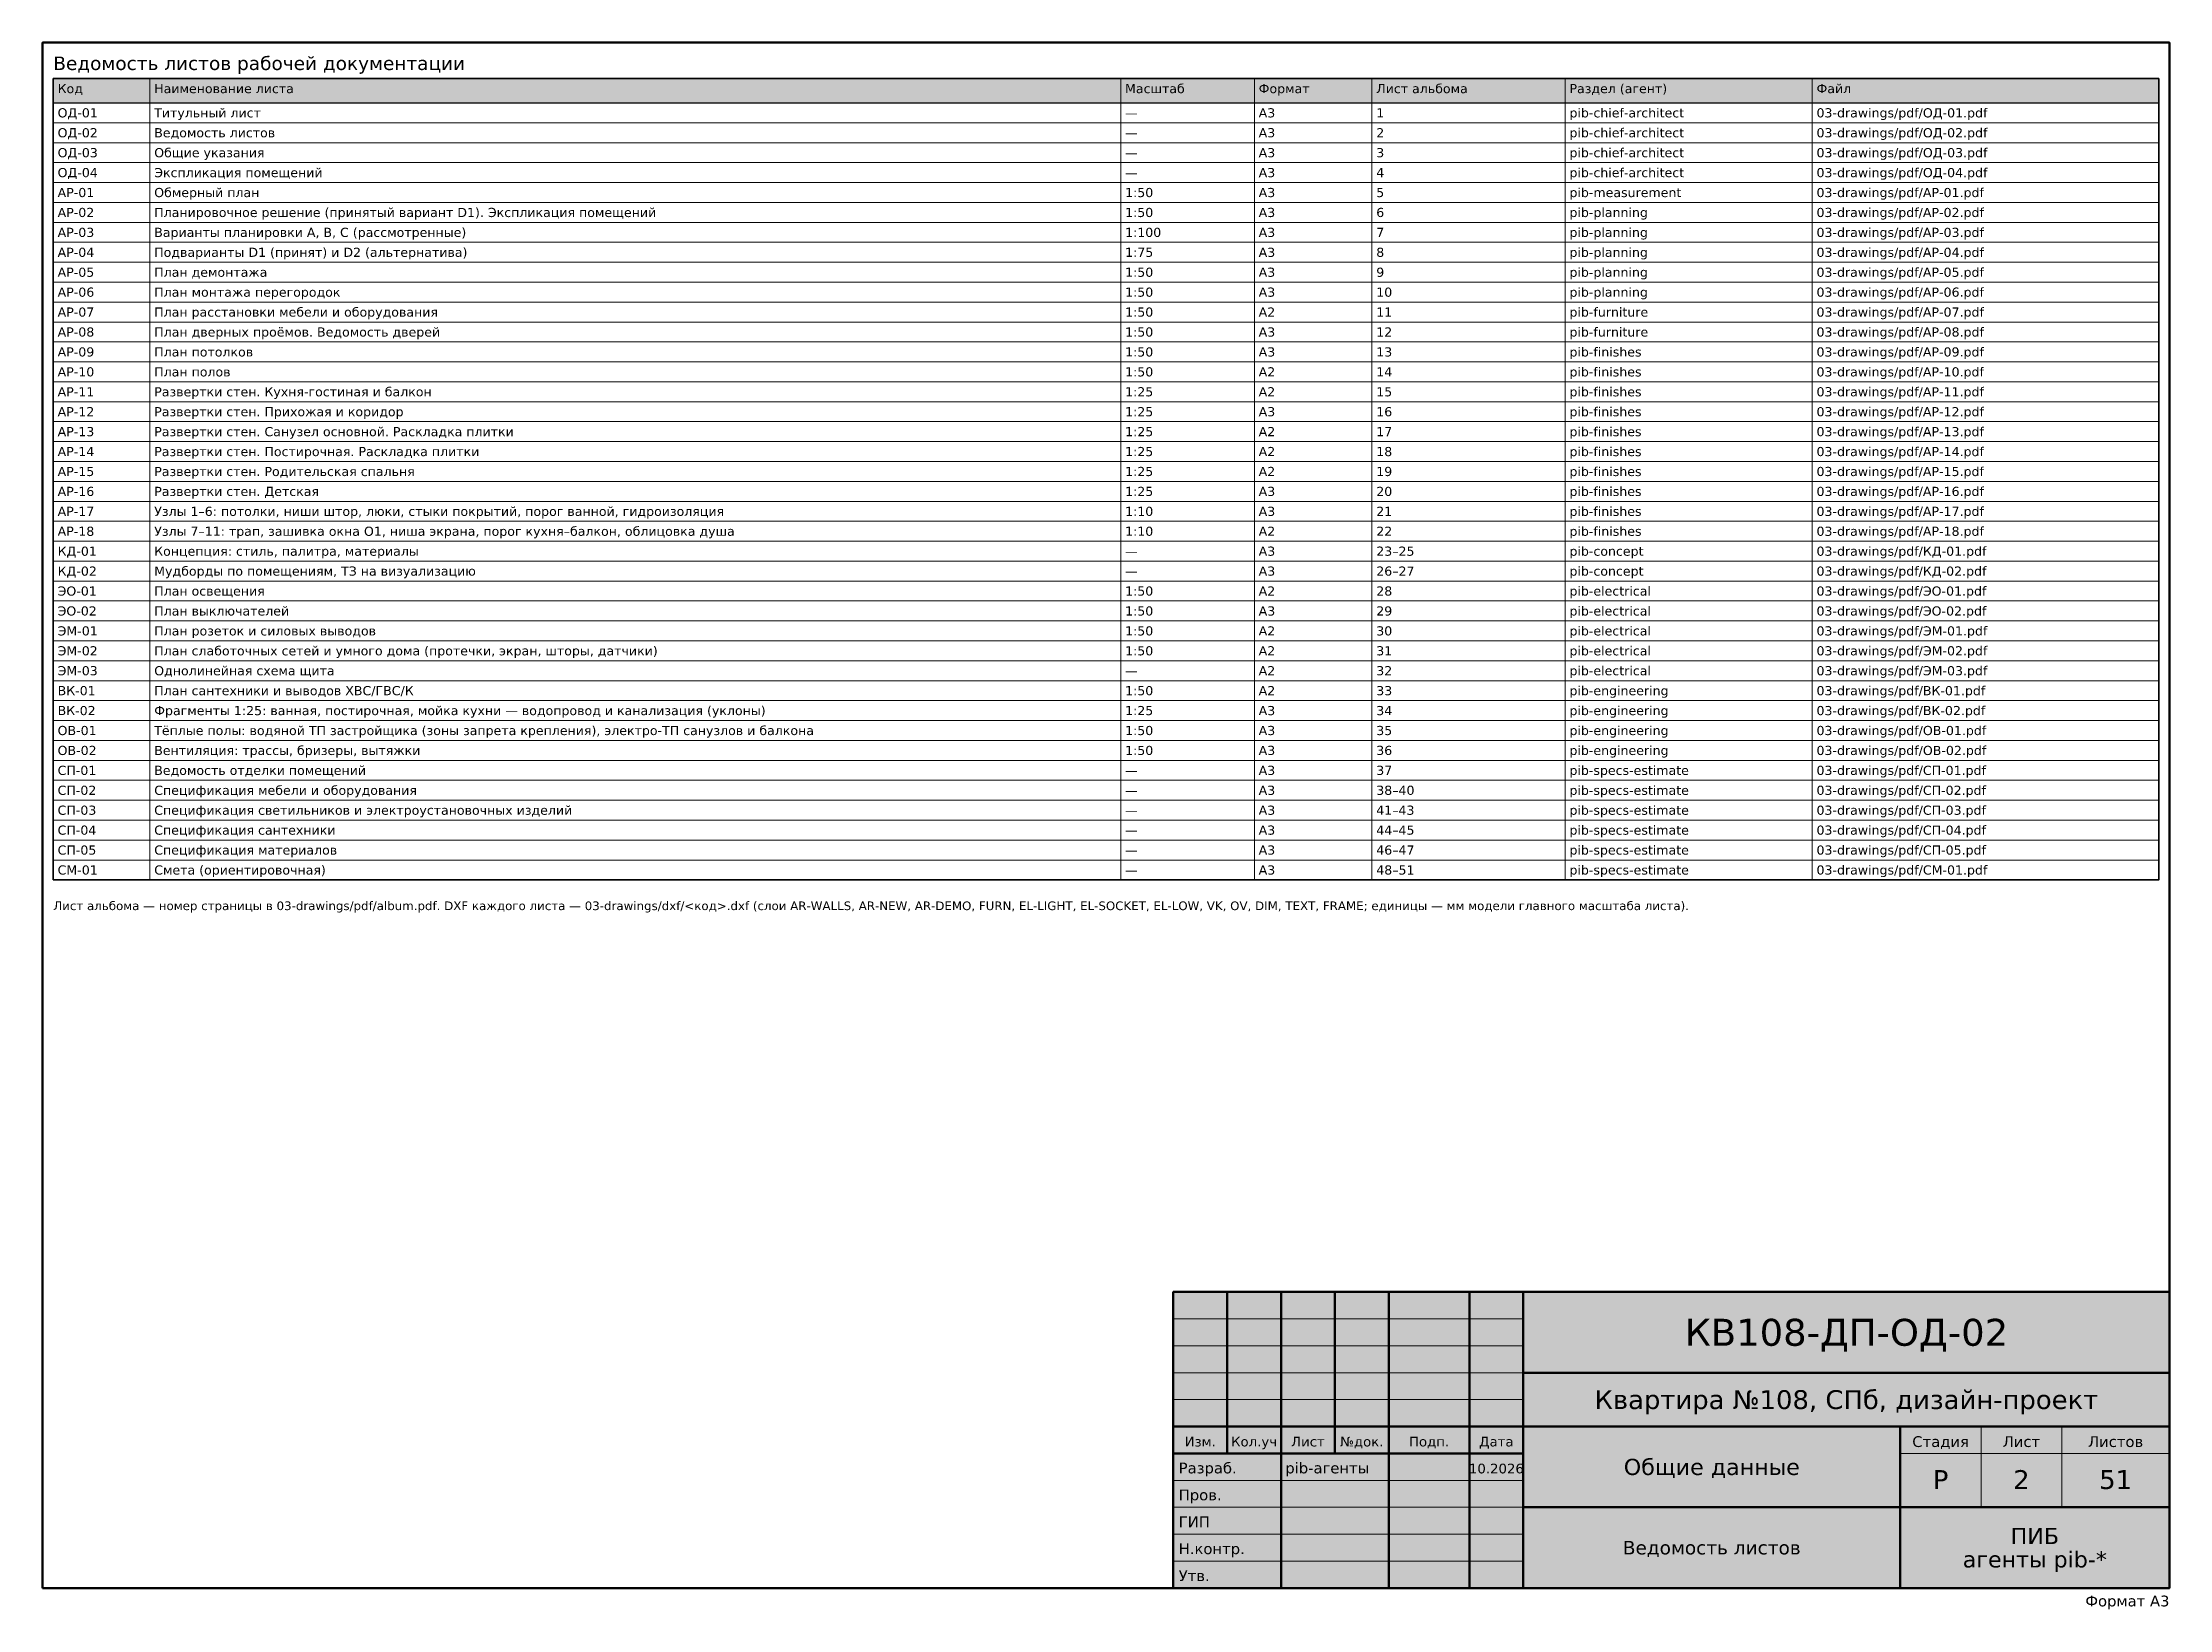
# Model space of a CAD drawing. Header units: millimetres. Extents: x 20 to 415, y 1 to 292.
import ezdxf
from ezdxf.enums import TextEntityAlignment as Align

# ---------------------------------------------------------------- set-up
doc = ezdxf.new("R2010")
doc.units = ezdxf.units.MM
doc.layers.add('FRAME', color=7, linetype='CONTINUOUS')
doc.layers.add('TEXT', color=7, linetype='CONTINUOUS')
doc.styles.add('GOST', font='DejaVuSans.ttf')

msp = doc.modelspace()

# ---------------------------------------------------------------- hatches: boundary and pattern name
at = {"layer": 'FRAME', "true_color": 0xffffff}
h = msp.add_hatch(color=7, dxfattribs=at)
h.dxf.hatch_style = 1
h.paths.add_polyline_path([(230, 5), (415, 5), (415, 60), (230, 60)])
at = {"layer": 'TEXT', "true_color": 0xe6e6e6}
h = msp.add_hatch(color=7, dxfattribs=at)
h.dxf.hatch_style = 1
h.paths.add_polyline_path([(22, 280.8), (413, 280.8), (413, 285.3), (22, 285.3)])

# ---------------------------------------------------------------- linework, layer by layer
at = {"layer": 'FRAME', "color": 7, "lineweight": 50}
for points in [[(20, 5), (415, 5), (415, 292), (20, 292)], [(230, 5), (415, 5), (415, 60), (230, 60)]]:
    msp.add_lwpolyline(points, close=True, dxfattribs=at)
for points in [[(240, 30), (240, 60)], [(250, 5), (250, 60)], [(260, 30), (260, 60)], [(270, 5), (270, 60)], [(285, 5), (285, 60)], [(295, 5), (295, 60)], [(295, 45), (415, 45)], [(230, 35), (295, 35)], [(295, 35), (415, 35)], [(365, 5), (365, 35)], [(230, 30), (295, 30)], [(295, 20), (415, 20)]]:
    msp.add_lwpolyline(points, dxfattribs=at)
at = {"layer": 'FRAME', "color": 7, "lineweight": 20}
for points in [[(230, 55), (295, 55)], [(230, 50), (295, 50)], [(230, 45), (295, 45)], [(230, 40), (295, 40)], [(380, 20), (380, 35)], [(395, 20), (395, 35)], [(365, 30), (415, 30)], [(230, 25), (295, 25)], [(230, 20), (295, 20)], [(230, 15), (295, 15)], [(230, 10), (295, 10)]]:
    msp.add_lwpolyline(points, dxfattribs=at)
at = {"layer": 'TEXT', "color": 7, "lineweight": 25}
msp.add_lwpolyline([(22, 280.8), (413, 280.8), (413, 285.3), (22, 285.3)], close=True, dxfattribs=at)
at = {"layer": 'TEXT', "color": 7, "lineweight": 15}
for points in [[(22, 285.3), (22, 280.8)], [(39.94, 285.3), (39.94, 280.8)], [(220.24, 285.3), (220.24, 280.8)], [(245.05, 285.3), (245.05, 280.8)], [(266.89, 285.3), (266.89, 280.8)], [(302.77, 285.3), (302.77, 280.8)], [(348.65, 285.3), (348.65, 280.8)], [(413, 285.3), (413, 280.8)], [(22, 280.8), (22, 277.1)], [(39.94, 280.8), (39.94, 277.1)], [(220.24, 280.8), (220.24, 277.1)], [(245.05, 280.8), (245.05, 277.1)], [(266.89, 280.8), (266.89, 277.1)], [(302.77, 280.8), (302.77, 277.1)], [(348.65, 280.8), (348.65, 277.1)], [(413, 280.8), (413, 277.1)], [(22, 277.1), (22, 273.4)], [(39.94, 277.1), (39.94, 273.4)], [(220.24, 277.1), (220.24, 273.4)], [(245.05, 277.1), (245.05, 273.4)], [(266.89, 277.1), (266.89, 273.4)], [(302.77, 277.1), (302.77, 273.4)], [(348.65, 277.1), (348.65, 273.4)], [(413, 277.1), (413, 273.4)], [(22, 273.4), (22, 269.7)], [(39.94, 273.4), (39.94, 269.7)], [(220.24, 273.4), (220.24, 269.7)], [(245.05, 273.4), (245.05, 269.7)], [(266.89, 273.4), (266.89, 269.7)], [(302.77, 273.4), (302.77, 269.7)], [(348.65, 273.4), (348.65, 269.7)], [(413, 273.4), (413, 269.7)], [(22, 269.7), (22, 266)], [(39.94, 269.7), (39.94, 266)], [(220.24, 269.7), (220.24, 266)], [(245.05, 269.7), (245.05, 266)], [(266.89, 269.7), (266.89, 266)], [(302.77, 269.7), (302.77, 266)], [(348.65, 269.7), (348.65, 266)], [(413, 269.7), (413, 266)], [(22, 266), (22, 262.3)], [(39.94, 266), (39.94, 262.3)], [(220.24, 266), (220.24, 262.3)], [(245.05, 266), (245.05, 262.3)], [(266.89, 266), (266.89, 262.3)], [(302.77, 266), (302.77, 262.3)], [(348.65, 266), (348.65, 262.3)], [(413, 266), (413, 262.3)], [(22, 262.3), (22, 258.6)], [(39.94, 262.3), (39.94, 258.6)], [(220.24, 262.3), (220.24, 258.6)], [(245.05, 262.3), (245.05, 258.6)], [(266.89, 262.3), (266.89, 258.6)], [(302.77, 262.3), (302.77, 258.6)], [(348.65, 262.3), (348.65, 258.6)], [(413, 262.3), (413, 258.6)], [(22, 258.6), (22, 254.9)], [(39.94, 258.6), (39.94, 254.9)], [(220.24, 258.6), (220.24, 254.9)], [(245.05, 258.6), (245.05, 254.9)], [(266.89, 258.6), (266.89, 254.9)], [(302.77, 258.6), (302.77, 254.9)], [(348.65, 258.6), (348.65, 254.9)], [(413, 258.6), (413, 254.9)], [(22, 254.9), (22, 251.2)], [(39.94, 254.9), (39.94, 251.2)], [(220.24, 254.9), (220.24, 251.2)], [(245.05, 254.9), (245.05, 251.2)], [(266.89, 254.9), (266.89, 251.2)], [(302.77, 254.9), (302.77, 251.2)], [(348.65, 254.9), (348.65, 251.2)], [(413, 254.9), (413, 251.2)], [(22, 251.2), (22, 247.5)], [(39.94, 251.2), (39.94, 247.5)], [(220.24, 251.2), (220.24, 247.5)], [(245.05, 251.2), (245.05, 247.5)], [(266.89, 251.2), (266.89, 247.5)], [(302.77, 251.2), (302.77, 247.5)], [(348.65, 251.2), (348.65, 247.5)], [(413, 251.2), (413, 247.5)], [(22, 247.5), (22, 243.8)], [(39.94, 247.5), (39.94, 243.8)], [(220.24, 247.5), (220.24, 243.8)], [(245.05, 247.5), (245.05, 243.8)], [(266.89, 247.5), (266.89, 243.8)], [(302.77, 247.5), (302.77, 243.8)], [(348.65, 247.5), (348.65, 243.8)], [(413, 247.5), (413, 243.8)], [(22, 243.8), (22, 240.1)], [(39.94, 243.8), (39.94, 240.1)], [(220.24, 243.8), (220.24, 240.1)], [(245.05, 243.8), (245.05, 240.1)], [(266.89, 243.8), (266.89, 240.1)], [(302.77, 243.8), (302.77, 240.1)], [(348.65, 243.8), (348.65, 240.1)], [(413, 243.8), (413, 240.1)], [(22, 240.1), (22, 236.4)], [(39.94, 240.1), (39.94, 236.4)], [(220.24, 240.1), (220.24, 236.4)], [(245.05, 240.1), (245.05, 236.4)], [(266.89, 240.1), (266.89, 236.4)], [(302.77, 240.1), (302.77, 236.4)], [(348.65, 240.1), (348.65, 236.4)], [(413, 240.1), (413, 236.4)], [(22, 236.4), (22, 232.7)], [(39.94, 236.4), (39.94, 232.7)], [(220.24, 236.4), (220.24, 232.7)], [(245.05, 236.4), (245.05, 232.7)], [(266.89, 236.4), (266.89, 232.7)], [(302.77, 236.4), (302.77, 232.7)], [(348.65, 236.4), (348.65, 232.7)], [(413, 236.4), (413, 232.7)], [(22, 232.7), (22, 229)], [(39.94, 232.7), (39.94, 229)], [(220.24, 232.7), (220.24, 229)], [(245.05, 232.7), (245.05, 229)], [(266.89, 232.7), (266.89, 229)], [(302.77, 232.7), (302.77, 229)], [(348.65, 232.7), (348.65, 229)], [(413, 232.7), (413, 229)], [(22, 229), (22, 225.3)], [(22, 225.3), (22, 221.6)], [(39.94, 229), (39.94, 225.3)], [(39.94, 225.3), (39.94, 221.6)], [(220.24, 229), (220.24, 225.3)], [(220.24, 225.3), (220.24, 221.6)], [(245.05, 229), (245.05, 225.3)], [(245.05, 225.3), (245.05, 221.6)], [(266.89, 229), (266.89, 225.3)], [(266.89, 225.3), (266.89, 221.6)], [(302.77, 229), (302.77, 225.3)], [(302.77, 225.3), (302.77, 221.6)], [(348.65, 229), (348.65, 225.3)], [(348.65, 225.3), (348.65, 221.6)], [(413, 229), (413, 225.3)], [(413, 225.3), (413, 221.6)], [(22, 221.6), (22, 217.9)], [(39.94, 221.6), (39.94, 217.9)], [(220.24, 221.6), (220.24, 217.9)], [(245.05, 221.6), (245.05, 217.9)], [(266.89, 221.6), (266.89, 217.9)], [(302.77, 221.6), (302.77, 217.9)], [(348.65, 221.6), (348.65, 217.9)], [(413, 221.6), (413, 217.9)], [(22, 217.9), (22, 214.2)], [(39.94, 217.9), (39.94, 214.2)], [(220.24, 217.9), (220.24, 214.2)], [(245.05, 217.9), (245.05, 214.2)], [(266.89, 217.9), (266.89, 214.2)], [(302.77, 217.9), (302.77, 214.2)], [(348.65, 217.9), (348.65, 214.2)], [(413, 217.9), (413, 214.2)], [(22, 214.2), (22, 210.5)], [(39.94, 214.2), (39.94, 210.5)], [(220.24, 214.2), (220.24, 210.5)], [(245.05, 214.2), (245.05, 210.5)], [(266.89, 214.2), (266.89, 210.5)], [(302.77, 214.2), (302.77, 210.5)], [(348.65, 214.2), (348.65, 210.5)], [(413, 214.2), (413, 210.5)], [(22, 210.5), (22, 206.8)], [(39.94, 210.5), (39.94, 206.8)], [(220.24, 210.5), (220.24, 206.8)], [(245.05, 210.5), (245.05, 206.8)], [(266.89, 210.5), (266.89, 206.8)], [(302.77, 210.5), (302.77, 206.8)], [(348.65, 210.5), (348.65, 206.8)], [(413, 210.5), (413, 206.8)], [(22, 206.8), (22, 203.1)], [(39.94, 206.8), (39.94, 203.1)], [(220.24, 206.8), (220.24, 203.1)], [(245.05, 206.8), (245.05, 203.1)], [(266.89, 206.8), (266.89, 203.1)], [(302.77, 206.8), (302.77, 203.1)], [(348.65, 206.8), (348.65, 203.1)], [(413, 206.8), (413, 203.1)], [(22, 203.1), (22, 199.4)], [(39.94, 203.1), (39.94, 199.4)], [(220.24, 203.1), (220.24, 199.4)], [(245.05, 203.1), (245.05, 199.4)], [(266.89, 203.1), (266.89, 199.4)], [(302.77, 203.1), (302.77, 199.4)], [(348.65, 203.1), (348.65, 199.4)], [(413, 203.1), (413, 199.4)], [(22, 199.4), (22, 195.7)], [(39.94, 199.4), (39.94, 195.7)], [(220.24, 199.4), (220.24, 195.7)], [(245.05, 199.4), (245.05, 195.7)], [(266.89, 199.4), (266.89, 195.7)], [(302.77, 199.4), (302.77, 195.7)], [(348.65, 199.4), (348.65, 195.7)], [(413, 199.4), (413, 195.7)], [(22, 195.7), (22, 192)], [(39.94, 195.7), (39.94, 192)], [(220.24, 195.7), (220.24, 192)], [(245.05, 195.7), (245.05, 192)], [(266.89, 195.7), (266.89, 192)], [(302.77, 195.7), (302.77, 192)], [(348.65, 195.7), (348.65, 192)], [(413, 195.7), (413, 192)], [(22, 192), (22, 188.3)], [(39.94, 192), (39.94, 188.3)], [(220.24, 192), (220.24, 188.3)], [(245.05, 192), (245.05, 188.3)], [(266.89, 192), (266.89, 188.3)], [(302.77, 192), (302.77, 188.3)], [(348.65, 192), (348.65, 188.3)], [(413, 192), (413, 188.3)], [(22, 188.3), (22, 184.6)], [(39.94, 188.3), (39.94, 184.6)], [(220.24, 188.3), (220.24, 184.6)], [(245.05, 188.3), (245.05, 184.6)], [(266.89, 188.3), (266.89, 184.6)], [(302.77, 188.3), (302.77, 184.6)], [(348.65, 188.3), (348.65, 184.6)], [(413, 188.3), (413, 184.6)], [(22, 184.6), (22, 180.9)], [(39.94, 184.6), (39.94, 180.9)], [(220.24, 184.6), (220.24, 180.9)], [(245.05, 184.6), (245.05, 180.9)], [(266.89, 184.6), (266.89, 180.9)], [(302.77, 184.6), (302.77, 180.9)], [(348.65, 184.6), (348.65, 180.9)], [(413, 184.6), (413, 180.9)], [(22, 180.9), (22, 177.2)], [(39.94, 180.9), (39.94, 177.2)], [(220.24, 180.9), (220.24, 177.2)], [(245.05, 180.9), (245.05, 177.2)], [(266.89, 180.9), (266.89, 177.2)], [(302.77, 180.9), (302.77, 177.2)], [(348.65, 180.9), (348.65, 177.2)], [(413, 180.9), (413, 177.2)], [(22, 177.2), (22, 173.5)], [(39.94, 177.2), (39.94, 173.5)], [(220.24, 177.2), (220.24, 173.5)], [(245.05, 177.2), (245.05, 173.5)], [(266.89, 177.2), (266.89, 173.5)], [(302.77, 177.2), (302.77, 173.5)], [(348.65, 177.2), (348.65, 173.5)], [(413, 177.2), (413, 173.5)], [(22, 173.5), (22, 169.8)], [(39.94, 173.5), (39.94, 169.8)], [(220.24, 173.5), (220.24, 169.8)], [(245.05, 173.5), (245.05, 169.8)], [(266.89, 173.5), (266.89, 169.8)], [(302.77, 173.5), (302.77, 169.8)], [(348.65, 173.5), (348.65, 169.8)], [(413, 173.5), (413, 169.8)], [(22, 169.8), (22, 166.1)], [(22, 166.1), (22, 162.4)], [(39.94, 169.8), (39.94, 166.1)], [(39.94, 166.1), (39.94, 162.4)], [(220.24, 169.8), (220.24, 166.1)], [(220.24, 166.1), (220.24, 162.4)], [(245.05, 169.8), (245.05, 166.1)], [(245.05, 166.1), (245.05, 162.4)], [(266.89, 169.8), (266.89, 166.1)], [(266.89, 166.1), (266.89, 162.4)], [(302.77, 169.8), (302.77, 166.1)], [(302.77, 166.1), (302.77, 162.4)], [(348.65, 169.8), (348.65, 166.1)], [(348.65, 166.1), (348.65, 162.4)], [(413, 169.8), (413, 166.1)], [(413, 166.1), (413, 162.4)], [(22, 162.4), (22, 158.7)], [(39.94, 162.4), (39.94, 158.7)], [(220.24, 162.4), (220.24, 158.7)], [(245.05, 162.4), (245.05, 158.7)], [(266.89, 162.4), (266.89, 158.7)], [(302.77, 162.4), (302.77, 158.7)], [(348.65, 162.4), (348.65, 158.7)], [(413, 162.4), (413, 158.7)], [(22, 158.7), (22, 155)], [(39.94, 158.7), (39.94, 155)], [(220.24, 158.7), (220.24, 155)], [(245.05, 158.7), (245.05, 155)], [(266.89, 158.7), (266.89, 155)], [(302.77, 158.7), (302.77, 155)], [(348.65, 158.7), (348.65, 155)], [(413, 158.7), (413, 155)], [(22, 155), (22, 151.3)], [(39.94, 155), (39.94, 151.3)], [(220.24, 155), (220.24, 151.3)], [(245.05, 155), (245.05, 151.3)], [(266.89, 155), (266.89, 151.3)], [(302.77, 155), (302.77, 151.3)], [(348.65, 155), (348.65, 151.3)], [(413, 155), (413, 151.3)], [(22, 151.3), (22, 147.6)], [(39.94, 151.3), (39.94, 147.6)], [(220.24, 151.3), (220.24, 147.6)], [(245.05, 151.3), (245.05, 147.6)], [(266.89, 151.3), (266.89, 147.6)], [(302.77, 151.3), (302.77, 147.6)], [(348.65, 151.3), (348.65, 147.6)], [(413, 151.3), (413, 147.6)], [(22, 147.6), (22, 143.9)], [(39.94, 147.6), (39.94, 143.9)], [(220.24, 147.6), (220.24, 143.9)], [(245.05, 147.6), (245.05, 143.9)], [(266.89, 147.6), (266.89, 143.9)], [(302.77, 147.6), (302.77, 143.9)], [(348.65, 147.6), (348.65, 143.9)], [(413, 147.6), (413, 143.9)], [(22, 143.9), (22, 140.2)], [(39.94, 143.9), (39.94, 140.2)], [(220.24, 143.9), (220.24, 140.2)], [(245.05, 143.9), (245.05, 140.2)], [(266.89, 143.9), (266.89, 140.2)], [(302.77, 143.9), (302.77, 140.2)], [(348.65, 143.9), (348.65, 140.2)], [(413, 143.9), (413, 140.2)], [(22, 140.2), (22, 136.5)], [(39.94, 140.2), (39.94, 136.5)], [(220.24, 140.2), (220.24, 136.5)], [(245.05, 140.2), (245.05, 136.5)], [(266.89, 140.2), (266.89, 136.5)], [(302.77, 140.2), (302.77, 136.5)], [(348.65, 140.2), (348.65, 136.5)], [(413, 140.2), (413, 136.5)]]:
    msp.add_lwpolyline(points, dxfattribs=at)
at = {"layer": 'TEXT', "color": 7, "lineweight": 35}
msp.add_lwpolyline([(22, 136.5), (413, 136.5), (413, 285.3), (22, 285.3)], close=True, dxfattribs=at)
at = {"layer": 'TEXT', "color": 7, "lineweight": 15}
for points in [[(22, 277.1), (413, 277.1), (413, 280.8), (22, 280.8)], [(22, 273.4), (413, 273.4), (413, 277.1), (22, 277.1)], [(22, 269.7), (413, 269.7), (413, 273.4), (22, 273.4)], [(22, 266), (413, 266), (413, 269.7), (22, 269.7)], [(22, 262.3), (413, 262.3), (413, 266), (22, 266)], [(22, 258.6), (413, 258.6), (413, 262.3), (22, 262.3)], [(22, 254.9), (413, 254.9), (413, 258.6), (22, 258.6)], [(22, 251.2), (413, 251.2), (413, 254.9), (22, 254.9)], [(22, 247.5), (413, 247.5), (413, 251.2), (22, 251.2)], [(22, 243.8), (413, 243.8), (413, 247.5), (22, 247.5)], [(22, 240.1), (413, 240.1), (413, 243.8), (22, 243.8)], [(22, 236.4), (413, 236.4), (413, 240.1), (22, 240.1)], [(22, 232.7), (413, 232.7), (413, 236.4), (22, 236.4)], [(22, 229), (413, 229), (413, 232.7), (22, 232.7)], [(22, 225.3), (413, 225.3), (413, 229), (22, 229)], [(22, 221.6), (413, 221.6), (413, 225.3), (22, 225.3)], [(22, 217.9), (413, 217.9), (413, 221.6), (22, 221.6)], [(22, 214.2), (413, 214.2), (413, 217.9), (22, 217.9)], [(22, 210.5), (413, 210.5), (413, 214.2), (22, 214.2)], [(22, 206.8), (413, 206.8), (413, 210.5), (22, 210.5)], [(22, 203.1), (413, 203.1), (413, 206.8), (22, 206.8)], [(22, 199.4), (413, 199.4), (413, 203.1), (22, 203.1)], [(22, 195.7), (413, 195.7), (413, 199.4), (22, 199.4)], [(22, 192), (413, 192), (413, 195.7), (22, 195.7)], [(22, 188.3), (413, 188.3), (413, 192), (22, 192)], [(22, 184.6), (413, 184.6), (413, 188.3), (22, 188.3)], [(22, 180.9), (413, 180.9), (413, 184.6), (22, 184.6)], [(22, 177.2), (413, 177.2), (413, 180.9), (22, 180.9)], [(22, 173.5), (413, 173.5), (413, 177.2), (22, 177.2)], [(22, 169.8), (413, 169.8), (413, 173.5), (22, 173.5)], [(22, 166.1), (413, 166.1), (413, 169.8), (22, 169.8)], [(22, 162.4), (413, 162.4), (413, 166.1), (22, 166.1)], [(22, 158.7), (413, 158.7), (413, 162.4), (22, 162.4)], [(22, 155), (413, 155), (413, 158.7), (22, 158.7)], [(22, 151.3), (413, 151.3), (413, 155), (22, 155)], [(22, 147.6), (413, 147.6), (413, 151.3), (22, 151.3)], [(22, 143.9), (413, 143.9), (413, 147.6), (22, 147.6)], [(22, 140.2), (413, 140.2), (413, 143.9), (22, 143.9)], [(22, 136.5), (413, 136.5), (413, 140.2), (22, 140.2)]]:
    msp.add_lwpolyline(points, close=True, dxfattribs=at)

# ---------------------------------------------------------------- texts
at = {"layer": 'FRAME', "color": 7, "style": 'GOST'}
for s, height, p in [('КВ108-ДП-ОД-02', 5, (355, 50)), ('Квартира №108, СПб, дизайн-проект', 3.5, (355, 38.25)), ('Изм.', 1.8, (235, 31.3)), ('Кол.уч', 1.8, (245, 31.3)), ('Лист', 1.8, (255, 31.3)), ('№док.', 1.8, (265, 31.3)), ('Подп.', 1.8, (277.5, 31.3)), ('Дата', 1.8, (290, 31.3)), ('Стадия', 2, (372.5, 31.2)), ('Лист', 2, (387.5, 31.2)), ('Листов', 2, (405, 31.2)), ('10.2026', 1.8, (290, 26.3)), ('Общие данные', 3, (330, 26)), ('Р', 3.5, (372.5, 23.4)), ('2', 3.5, (387.5, 23.4)), ('51', 3.5, (405, 23.4)), ('ПИБ', 3, (390, 13.18)), ('Ведомость листов', 2.5, (330, 11.25)), ('агенты pib-*', 3, (390, 8.83))]:
    msp.add_text(s, height=height, dxfattribs=at).set_placement(p, align=Align.CENTER)
for s, p in [('Разраб.', (231, 26.3)), ('pib-агенты', (250.8, 26.3)), ('Пров.', (231, 21.3)), ('ГИП', (231, 16.3)), ('Н.контр.', (231, 11.3)), ('Утв.', (231, 6.3))]:
    msp.add_text(s, height=2, dxfattribs=at).set_placement(p)
msp.add_text('Формат A3', height=2, dxfattribs=at).set_placement((415, 1.6), align=Align.RIGHT)
at = {"layer": 'TEXT', "color": 7, "style": 'GOST'}
for s, height, p in [('Ведомость листов рабочей документации', 2.5, (22, 286.9)), ('Масштаб', 1.7, (221.04, 282.6)), ('Лист альбома', 1.7, (267.69, 282.6)), ('Код', 1.7, (22.8, 282.6)), ('Наименование листа', 1.7, (40.74, 282.6)), ('Формат', 1.7, (245.85, 282.6)), ('Раздел (агент)', 1.7, (303.57, 282.6)), ('Файл', 1.7, (349.45, 282.6)), ('ОД-01', 1.7, (22.8, 278.1)), ('Титульный лист', 1.7, (40.74, 278.1)), ('—', 1.7, (221.04, 278.1)), ('A3', 1.7, (245.85, 278.1)), ('1', 1.7, (267.69, 278.1)), ('pib-chief-architect', 1.7, (303.57, 278.1)), ('03-drawings/pdf/ОД-01.pdf', 1.7, (349.45, 278.1)), ('ОД-02', 1.7, (22.8, 274.4)), ('Ведомость листов', 1.7, (40.74, 274.4)), ('—', 1.7, (221.04, 274.4)), ('A3', 1.7, (245.85, 274.4)), ('2', 1.7, (267.69, 274.4)), ('pib-chief-architect', 1.7, (303.57, 274.4)), ('03-drawings/pdf/ОД-02.pdf', 1.7, (349.45, 274.4)), ('ОД-03', 1.7, (22.8, 270.7)), ('ОД-04', 1.7, (22.8, 267)), ('Общие указания', 1.7, (40.74, 270.7)), ('Экспликация помещений', 1.7, (40.74, 267)), ('—', 1.7, (221.04, 270.7)), ('A3', 1.7, (245.85, 270.7)), ('A3', 1.7, (245.85, 267)), ('4', 1.7, (267.69, 267)), ('3', 1.7, (267.69, 270.7)), ('pib-chief-architect', 1.7, (303.57, 270.7)), ('pib-chief-architect', 1.7, (303.57, 267)), ('03-drawings/pdf/ОД-03.pdf', 1.7, (349.45, 270.7)), ('03-drawings/pdf/ОД-04.pdf', 1.7, (349.45, 267)), ('АР-01', 1.7, (22.8, 263.3)), ('Обмерный план', 1.7, (40.74, 263.3)), ('—', 1.7, (221.04, 267)), ('1:50', 1.7, (221.04, 263.3)), ('A3', 1.7, (245.85, 263.3)), ('5', 1.7, (267.69, 263.3)), ('pib-measurement', 1.7, (303.57, 263.3)), ('03-drawings/pdf/АР-01.pdf', 1.7, (349.45, 263.3)), ('АР-02', 1.7, (22.8, 259.6)), ('Планировочное решение (принятый вариант D1). Экспликация помещений', 1.7, (40.74, 259.6)), ('1:50', 1.7, (221.04, 259.6)), ('A3', 1.7, (245.85, 259.6)), ('6', 1.7, (267.69, 259.6)), ('pib-planning', 1.7, (303.57, 259.6)), ('03-drawings/pdf/АР-02.pdf', 1.7, (349.45, 259.6)), ('АР-03', 1.7, (22.8, 255.9)), ('Варианты планировки A, B, C (рассмотренные)', 1.7, (40.74, 255.9)), ('1:100', 1.7, (221.04, 255.9)), ('A3', 1.7, (245.85, 255.9)), ('7', 1.7, (267.69, 255.9)), ('pib-planning', 1.7, (303.57, 255.9)), ('03-drawings/pdf/АР-03.pdf', 1.7, (349.45, 255.9)), ('АР-04', 1.7, (22.8, 252.2)), ('Подварианты D1 (принят) и D2 (альтернатива)', 1.7, (40.74, 252.2)), ('1:75', 1.7, (221.04, 252.2)), ('A3', 1.7, (245.85, 252.2)), ('8', 1.7, (267.69, 252.2)), ('pib-planning', 1.7, (303.57, 252.2)), ('03-drawings/pdf/АР-04.pdf', 1.7, (349.45, 252.2)), ('АР-05', 1.7, (22.8, 248.5)), ('План демонтажа', 1.7, (40.74, 248.5)), ('1:50', 1.7, (221.04, 248.5)), ('A3', 1.7, (245.85, 248.5)), ('9', 1.7, (267.69, 248.5)), ('pib-planning', 1.7, (303.57, 248.5)), ('03-drawings/pdf/АР-05.pdf', 1.7, (349.45, 248.5)), ('АР-06', 1.7, (22.8, 244.8)), ('План монтажа перегородок', 1.7, (40.74, 244.8)), ('1:50', 1.7, (221.04, 244.8)), ('A3', 1.7, (245.85, 244.8)), ('10', 1.7, (267.69, 244.8)), ('pib-planning', 1.7, (303.57, 244.8)), ('03-drawings/pdf/АР-06.pdf', 1.7, (349.45, 244.8)), ('АР-07', 1.7, (22.8, 241.1)), ('План расстановки мебели и оборудования', 1.7, (40.74, 241.1)), ('1:50', 1.7, (221.04, 241.1)), ('A2', 1.7, (245.85, 241.1)), ('11', 1.7, (267.69, 241.1)), ('pib-furniture', 1.7, (303.57, 241.1)), ('03-drawings/pdf/АР-07.pdf', 1.7, (349.45, 241.1)), ('АР-08', 1.7, (22.8, 237.4)), ('План дверных проёмов. Ведомость дверей', 1.7, (40.74, 237.4)), ('1:50', 1.7, (221.04, 237.4)), ('A3', 1.7, (245.85, 237.4)), ('12', 1.7, (267.69, 237.4)), ('pib-furniture', 1.7, (303.57, 237.4)), ('03-drawings/pdf/АР-08.pdf', 1.7, (349.45, 237.4)), ('АР-09', 1.7, (22.8, 233.7)), ('План потолков', 1.7, (40.74, 233.7)), ('1:50', 1.7, (221.04, 233.7)), ('A3', 1.7, (245.85, 233.7)), ('13', 1.7, (267.69, 233.7)), ('pib-finishes', 1.7, (303.57, 233.7)), ('03-drawings/pdf/АР-09.pdf', 1.7, (349.45, 233.7)), ('АР-10', 1.7, (22.8, 230)), ('План полов', 1.7, (40.74, 230)), ('1:50', 1.7, (221.04, 230)), ('A2', 1.7, (245.85, 230)), ('14', 1.7, (267.69, 230)), ('pib-finishes', 1.7, (303.57, 230)), ('03-drawings/pdf/АР-10.pdf', 1.7, (349.45, 230)), ('АР-11', 1.7, (22.8, 226.3)), ('Развертки стен. Кухня-гостиная и балкон', 1.7, (40.74, 226.3)), ('1:25', 1.7, (221.04, 226.3)), ('A2', 1.7, (245.85, 226.3)), ('15', 1.7, (267.69, 226.3)), ('pib-finishes', 1.7, (303.57, 226.3)), ('03-drawings/pdf/АР-11.pdf', 1.7, (349.45, 226.3)), ('АР-12', 1.7, (22.8, 222.6)), ('Развертки стен. Прихожая и коридор', 1.7, (40.74, 222.6)), ('1:25', 1.7, (221.04, 222.6)), ('A3', 1.7, (245.85, 222.6)), ('16', 1.7, (267.69, 222.6)), ('pib-finishes', 1.7, (303.57, 222.6)), ('03-drawings/pdf/АР-12.pdf', 1.7, (349.45, 222.6)), ('АР-13', 1.7, (22.8, 218.9)), ('Развертки стен. Санузел основной. Раскладка плитки', 1.7, (40.74, 218.9)), ('1:25', 1.7, (221.04, 218.9)), ('A2', 1.7, (245.85, 218.9)), ('17', 1.7, (267.69, 218.9)), ('pib-finishes', 1.7, (303.57, 218.9)), ('03-drawings/pdf/АР-13.pdf', 1.7, (349.45, 218.9)), ('АР-14', 1.7, (22.8, 215.2)), ('Развертки стен. Постирочная. Раскладка плитки', 1.7, (40.74, 215.2)), ('1:25', 1.7, (221.04, 215.2)), ('A2', 1.7, (245.85, 215.2)), ('18', 1.7, (267.69, 215.2)), ('pib-finishes', 1.7, (303.57, 215.2)), ('03-drawings/pdf/АР-14.pdf', 1.7, (349.45, 215.2)), ('АР-15', 1.7, (22.8, 211.5)), ('АР-16', 1.7, (22.8, 207.8)), ('Развертки стен. Родительская спальня', 1.7, (40.74, 211.5)), ('Развертки стен. Детская', 1.7, (40.74, 207.8)), ('1:25', 1.7, (221.04, 211.5)), ('1:25', 1.7, (221.04, 207.8)), ('A2', 1.7, (245.85, 211.5)), ('A3', 1.7, (245.85, 207.8)), ('20', 1.7, (267.69, 207.8)), ('19', 1.7, (267.69, 211.5)), ('pib-finishes', 1.7, (303.57, 211.5)), ('pib-finishes', 1.7, (303.57, 207.8)), ('03-drawings/pdf/АР-15.pdf', 1.7, (349.45, 211.5)), ('03-drawings/pdf/АР-16.pdf', 1.7, (349.45, 207.8)), ('АР-17', 1.7, (22.8, 204.1)), ('Узлы 1–6: потолки, ниши штор, люки, стыки покрытий, порог ванной, гидроизоляция', 1.7, (40.74, 204.1)), ('1:10', 1.7, (221.04, 204.1)), ('A3', 1.7, (245.85, 204.1)), ('21', 1.7, (267.69, 204.1)), ('pib-finishes', 1.7, (303.57, 204.1)), ('03-drawings/pdf/АР-17.pdf', 1.7, (349.45, 204.1)), ('АР-18', 1.7, (22.8, 200.4)), ('Узлы 7–11: трап, зашивка окна O1, ниша экрана, порог кухня–балкон, облицовка душа', 1.7, (40.74, 200.4)), ('1:10', 1.7, (221.04, 200.4)), ('A2', 1.7, (245.85, 200.4)), ('22', 1.7, (267.69, 200.4)), ('pib-finishes', 1.7, (303.57, 200.4)), ('03-drawings/pdf/АР-18.pdf', 1.7, (349.45, 200.4)), ('КД-01', 1.7, (22.8, 196.7)), ('Концепция: стиль, палитра, материалы', 1.7, (40.74, 196.7)), ('A3', 1.7, (245.85, 196.7)), ('23–25', 1.7, (267.69, 196.7)), ('pib-concept', 1.7, (303.57, 196.7)), ('03-drawings/pdf/КД-01.pdf', 1.7, (349.45, 196.7)), ('КД-02', 1.7, (22.8, 193)), ('Мудборды по помещениям, ТЗ на визуализацию', 1.7, (40.74, 193)), ('—', 1.7, (221.04, 196.7)), ('—', 1.7, (221.04, 193)), ('A3', 1.7, (245.85, 193)), ('26–27', 1.7, (267.69, 193)), ('pib-concept', 1.7, (303.57, 193)), ('03-drawings/pdf/КД-02.pdf', 1.7, (349.45, 193)), ('ЭО-01', 1.7, (22.8, 189.3)), ('План освещения', 1.7, (40.74, 189.3)), ('1:50', 1.7, (221.04, 189.3)), ('A2', 1.7, (245.85, 189.3)), ('28', 1.7, (267.69, 189.3)), ('pib-electrical', 1.7, (303.57, 189.3)), ('03-drawings/pdf/ЭО-01.pdf', 1.7, (349.45, 189.3)), ('ЭО-02', 1.7, (22.8, 185.6)), ('План выключателей', 1.7, (40.74, 185.6)), ('1:50', 1.7, (221.04, 185.6)), ('A3', 1.7, (245.85, 185.6)), ('29', 1.7, (267.69, 185.6)), ('pib-electrical', 1.7, (303.57, 185.6)), ('03-drawings/pdf/ЭО-02.pdf', 1.7, (349.45, 185.6)), ('ЭМ-01', 1.7, (22.8, 181.9)), ('План розеток и силовых выводов', 1.7, (40.74, 181.9)), ('1:50', 1.7, (221.04, 181.9)), ('A2', 1.7, (245.85, 181.9)), ('30', 1.7, (267.69, 181.9)), ('pib-electrical', 1.7, (303.57, 181.9)), ('03-drawings/pdf/ЭМ-01.pdf', 1.7, (349.45, 181.9)), ('ЭМ-02', 1.7, (22.8, 178.2)), ('План слаботочных сетей и умного дома (протечки, экран, шторы, датчики)', 1.7, (40.74, 178.2)), ('1:50', 1.7, (221.04, 178.2)), ('A2', 1.7, (245.85, 178.2)), ('31', 1.7, (267.69, 178.2)), ('pib-electrical', 1.7, (303.57, 178.2)), ('03-drawings/pdf/ЭМ-02.pdf', 1.7, (349.45, 178.2)), ('ЭМ-03', 1.7, (22.8, 174.5)), ('Однолинейная схема щита', 1.7, (40.74, 174.5)), ('—', 1.7, (221.04, 174.5)), ('A2', 1.7, (245.85, 174.5)), ('32', 1.7, (267.69, 174.5)), ('pib-electrical', 1.7, (303.57, 174.5)), ('03-drawings/pdf/ЭМ-03.pdf', 1.7, (349.45, 174.5)), ('ВК-01', 1.7, (22.8, 170.8)), ('План сантехники и выводов ХВС/ГВС/К', 1.7, (40.74, 170.8)), ('1:50', 1.7, (221.04, 170.8)), ('A2', 1.7, (245.85, 170.8)), ('33', 1.7, (267.69, 170.8)), ('pib-engineering', 1.7, (303.57, 170.8)), ('03-drawings/pdf/ВК-01.pdf', 1.7, (349.45, 170.8)), ('ВК-02', 1.7, (22.8, 167.1)), ('Фрагменты 1:25: ванная, постирочная, мойка кухни — водопровод и канализация (уклоны)', 1.7, (40.74, 167.1)), ('1:25', 1.7, (221.04, 167.1)), ('A3', 1.7, (245.85, 167.1)), ('34', 1.7, (267.69, 167.1)), ('pib-engineering', 1.7, (303.57, 167.1)), ('03-drawings/pdf/ВК-02.pdf', 1.7, (349.45, 167.1)), ('ОВ-01', 1.7, (22.8, 163.4)), ('Тёплые полы: водяной ТП застройщика (зоны запрета крепления), электро-ТП санузлов и балкона', 1.7, (40.74, 163.4)), ('1:50', 1.7, (221.04, 163.4)), ('A3', 1.7, (245.85, 163.4)), ('35', 1.7, (267.69, 163.4)), ('pib-engineering', 1.7, (303.57, 163.4)), ('03-drawings/pdf/ОВ-01.pdf', 1.7, (349.45, 163.4)), ('ОВ-02', 1.7, (22.8, 159.7)), ('Вентиляция: трассы, бризеры, вытяжки', 1.7, (40.74, 159.7)), ('1:50', 1.7, (221.04, 159.7)), ('A3', 1.7, (245.85, 159.7)), ('36', 1.7, (267.69, 159.7)), ('pib-engineering', 1.7, (303.57, 159.7)), ('03-drawings/pdf/ОВ-02.pdf', 1.7, (349.45, 159.7)), ('СП-01', 1.7, (22.8, 156)), ('Спецификация мебели и оборудования', 1.7, (40.74, 152.3)), ('Ведомость отделки помещений', 1.7, (40.74, 156)), ('—', 1.7, (221.04, 156)), ('A3', 1.7, (245.85, 156)), ('37', 1.7, (267.69, 156)), ('pib-specs-estimate', 1.7, (303.57, 156)), ('pib-specs-estimate', 1.7, (303.57, 152.3)), ('03-drawings/pdf/СП-01.pdf', 1.7, (349.45, 156)), ('03-drawings/pdf/СП-02.pdf', 1.7, (349.45, 152.3)), ('СП-02', 1.7, (22.8, 152.3)), ('СП-03', 1.7, (22.8, 148.6)), ('Спецификация светильников и электроустановочных изделий', 1.7, (40.74, 148.6)), ('—', 1.7, (221.04, 152.3)), ('A3', 1.7, (245.85, 152.3)), ('A3', 1.7, (245.85, 148.6)), ('41–43', 1.7, (267.69, 148.6)), ('38–40', 1.7, (267.69, 152.3)), ('pib-specs-estimate', 1.7, (303.57, 148.6)), ('03-drawings/pdf/СП-03.pdf', 1.7, (349.45, 148.6)), ('СП-04', 1.7, (22.8, 144.9)), ('Спецификация сантехники', 1.7, (40.74, 144.9)), ('—', 1.7, (221.04, 148.6)), ('A3', 1.7, (245.85, 144.9)), ('44–45', 1.7, (267.69, 144.9)), ('pib-specs-estimate', 1.7, (303.57, 144.9)), ('03-drawings/pdf/СП-04.pdf', 1.7, (349.45, 144.9)), ('СП-05', 1.7, (22.8, 141.2)), ('Спецификация материалов', 1.7, (40.74, 141.2)), ('—', 1.7, (221.04, 144.9)), ('A3', 1.7, (245.85, 141.2)), ('46–47', 1.7, (267.69, 141.2)), ('pib-specs-estimate', 1.7, (303.57, 141.2)), ('03-drawings/pdf/СП-05.pdf', 1.7, (349.45, 141.2)), ('СМ-01', 1.7, (22.8, 137.5)), ('Смета (ориентировочная)', 1.7, (40.74, 137.5)), ('—', 1.7, (221.04, 141.2)), ('A3', 1.7, (245.85, 137.5)), ('48–51', 1.7, (267.69, 137.5)), ('pib-specs-estimate', 1.7, (303.57, 137.5)), ('03-drawings/pdf/СМ-01.pdf', 1.7, (349.45, 137.5)), ('—', 1.7, (221.04, 137.5)), ('Лист альбома — номер страницы в 03-drawings/pdf/album.pdf. DXF каждого листа — 03-drawings/dxf/<код>.dxf (слои AR-WALLS, AR-NEW, AR-DEMO, FURN, EL-LIGHT, EL-SOCKET, EL-LOW, VK, OV, DIM, TEXT, FRAME; единицы — мм модели главного масштаба листа).', 1.6, (22, 130.9))]:
    msp.add_text(s, height=height, dxfattribs=at).set_placement(p)

doc.saveas('drawing.dxf')
